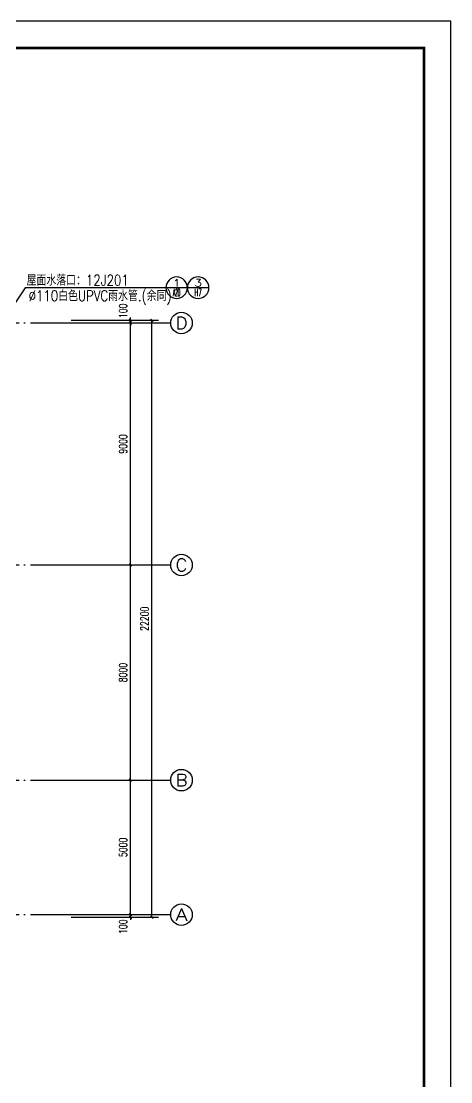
# Model space of a CAD drawing. Extents: x 4924227 to 5052693, y -485691 to -238224.
# Drawn here: x 5025566 to 5041551, y -402772 to -363337 of the extents above; entities that cross this region are included whole.
import ezdxf
from ezdxf.enums import TextEntityAlignment as Align

# ---------------------------------------------------------------- set-up
doc = ezdxf.new("R2010")
doc.units = 0
doc.header["$LTSCALE"] = 1000
doc.header["$MEASUREMENT"] = 0
doc.linetypes.add('DOTE', pattern=[2.42, 2, -0.2, 0.02, -0.2])
doc.layers.get('0').update_dxf_attribs({"linetype": 'CONTINUOUS'})
doc.layers.get('Defpoints').update_dxf_attribs({"linetype": 'CONTINUOUS'})
for name, color, linetype in [('AXIS', 3, 'CONTINUOUS'), ('AXIS_TEXT', 7, 'CONTINUOUS'), ('DOTE', 252, 'CONTINUOUS'), ('PUB_DIM', 3, 'CONTINUOUS'), ('PUB_TITLE', 4, 'CONTINUOUS')]:
    doc.layers.add(name, color=color, linetype=linetype)
doc.styles.add('_HZTXT', font='txt.shx', dxfattribs={"width": 0.8, "bigfont": 'HZTXT.shx'})
doc.styles.add('_TCH_AXIS', font='COMPLEX', dxfattribs={"bigfont": 'GBCBIG'})
doc.styles.add('_TCH_DIM_T3', font='SIMPLEX', dxfattribs={"width": 0.705882, "bigfont": 'GBCBIG'})
doc.styles.add('COMP', font='COMPLEX', dxfattribs={"bigfont": 'hztxt'})
doc.styles.add('COMPLEX', font='COMPLEX')
doc.dimstyles.new('_TCH_ARCH&&100', dxfattribs={"dimtxt": 297.5, "dimasz": 100, "dimexe": 250, "dimexo": 300, "dimgap": 126.25, "dimtad": 1, "dimdec": 0, "dimzin": 0, "dimdsep": 46, "dimtxsty": '_TCH_DIM_T3', "dimblk": 'ARCHTICK', "dimcen": 0.09, "dimclrt": 7, "dimazin": 2, "dimtfac": 1, "dimtdec": 0, "dimtix": 1, "dimtmove": 2, "dimatfit": 3, "dimfxl": 0, "dimtolj": 1, "dimtzin": 0, "dimarcsym": 0})

# ---------------------------------------------------------------- blocks, each defined once
blk = doc.blocks.new('_ArchTick')
at = {"color": 0, "linetype": 'ByBlock', "const_width": 0.4}
blk.add_lwpolyline([(-0.5, -0.5), (0.5, 0.5)], dxfattribs=at)
blk = doc.blocks.new('*D230')
at = {"layer": 'AXIS', "color": 0, "lineweight": -2}
for p, q in [((5027430, -396556), (5029880, -396556)), ((5027430, -396656), (5029880, -396656)), ((5029630, -396556), (5029630, -396456)), ((5029630, -396656), (5029630, -396556)), ((5029630, -396656), (5029630, -396756))]:
    blk.add_line(p, q, dxfattribs=at)
at = {"layer": 'Defpoints', "color": 0}
for p in [(5027130, -396556), (5027130, -396656), (5029630, -396556)]:
    blk.add_point(p, dxfattribs=at)
at = {"layer": 'AXIS', "color": 0, "lineweight": -2, "xscale": 100, "yscale": 100, "zscale": 100}
for p, rotation in [((5029630, -396556), 270), ((5029630, -396656), 90)]:
    blk.add_blockref('_ArchTick', p, dxfattribs=dict(at, rotation=rotation))
at = {"layer": 'AXIS', "color": 7, "insert": (5029355, -397006), "char_height": 297.5, "attachment_point": 5, "rotation": 90, "style": '_TCH_DIM_T3'}
blk.add_mtext('\\A1;100', dxfattribs=at)
blk = doc.blocks.new('*D231')
at = {"layer": 'AXIS', "color": 0, "lineweight": -2}
for p, q in [((5027430, -391556), (5029880, -391556)), ((5029630, -396556), (5029630, -391556)), ((5027430, -396556), (5029880, -396556))]:
    blk.add_line(p, q, dxfattribs=at)
at = {"layer": 'Defpoints', "color": 0}
for p in [(5027130, -391556), (5029630, -391556), (5027130, -396556)]:
    blk.add_point(p, dxfattribs=at)
at = {"layer": 'AXIS', "color": 0, "lineweight": -2, "xscale": 100, "yscale": 100, "zscale": 100}
for p, rotation in [((5029630, -391556), 90), ((5029630, -396556), 270)]:
    blk.add_blockref('_ArchTick', p, dxfattribs=dict(at, rotation=rotation))
at = {"layer": 'AXIS', "color": 7, "insert": (5029355, -394056), "char_height": 297.5, "attachment_point": 5, "rotation": 90, "style": '_TCH_DIM_T3'}
blk.add_mtext('\\A1;5000', dxfattribs=at)
blk = doc.blocks.new('*D232')
at = {"layer": 'AXIS', "color": 0, "lineweight": -2}
for p, q in [((5027430, -383556), (5029880, -383556)), ((5029630, -391556), (5029630, -383556)), ((5027430, -391556), (5029880, -391556))]:
    blk.add_line(p, q, dxfattribs=at)
at = {"layer": 'Defpoints', "color": 0}
for p in [(5027130, -383556), (5029630, -383556), (5027130, -391556)]:
    blk.add_point(p, dxfattribs=at)
at = {"layer": 'AXIS', "color": 0, "lineweight": -2, "xscale": 100, "yscale": 100, "zscale": 100}
for p, rotation in [((5029630, -383556), 90), ((5029630, -391556), 270)]:
    blk.add_blockref('_ArchTick', p, dxfattribs=dict(at, rotation=rotation))
at = {"layer": 'AXIS', "color": 7, "insert": (5029355, -387556), "char_height": 297.5, "attachment_point": 5, "rotation": 90, "style": '_TCH_DIM_T3'}
blk.add_mtext('\\A1;8000', dxfattribs=at)
blk = doc.blocks.new('*D233')
at = {"layer": 'AXIS', "color": 0, "lineweight": -2}
for p, q in [((5027430, -374556), (5029880, -374556)), ((5029630, -383556), (5029630, -374556)), ((5027430, -383556), (5029880, -383556))]:
    blk.add_line(p, q, dxfattribs=at)
at = {"layer": 'Defpoints', "color": 0}
for p in [(5027130, -374556), (5029630, -374556), (5027130, -383556)]:
    blk.add_point(p, dxfattribs=at)
at = {"layer": 'AXIS', "color": 0, "lineweight": -2, "xscale": 100, "yscale": 100, "zscale": 100}
for p, rotation in [((5029630, -374556), 90), ((5029630, -383556), 270)]:
    blk.add_blockref('_ArchTick', p, dxfattribs=dict(at, rotation=rotation))
at = {"layer": 'AXIS', "color": 7, "insert": (5029355, -379056), "char_height": 297.5, "attachment_point": 5, "rotation": 90, "style": '_TCH_DIM_T3'}
blk.add_mtext('\\A1;9000', dxfattribs=at)
blk = doc.blocks.new('*D234')
at = {"layer": 'AXIS', "color": 0, "lineweight": -2}
for p, q in [((5027430, -374456), (5029880, -374456)), ((5027430, -374556), (5029880, -374556)), ((5029630, -374456), (5029630, -374356)), ((5029630, -374556), (5029630, -374456)), ((5029630, -374556), (5029630, -374656))]:
    blk.add_line(p, q, dxfattribs=at)
at = {"layer": 'Defpoints', "color": 0}
for p in [(5027130, -374456), (5027130, -374556), (5029630, -374456)]:
    blk.add_point(p, dxfattribs=at)
at = {"layer": 'AXIS', "color": 0, "lineweight": -2, "xscale": 100, "yscale": 100, "zscale": 100}
for p, rotation in [((5029630, -374456), 270), ((5029630, -374556), 90)]:
    blk.add_blockref('_ArchTick', p, dxfattribs=dict(at, rotation=rotation))
at = {"layer": 'AXIS', "color": 7, "insert": (5029355, -374106), "char_height": 297.5, "attachment_point": 5, "rotation": 90, "style": '_TCH_DIM_T3'}
blk.add_mtext('\\A1;100', dxfattribs=at)
blk = doc.blocks.new('*D235')
at = {"layer": 'AXIS', "color": 0, "lineweight": -2}
for p, q in [((5027430, -374456), (5030680, -374456)), ((5030430, -396656), (5030430, -374456)), ((5027430, -396656), (5030680, -396656))]:
    blk.add_line(p, q, dxfattribs=at)
at = {"layer": 'Defpoints', "color": 0}
for p in [(5027130, -374456), (5030430, -374456), (5027130, -396656)]:
    blk.add_point(p, dxfattribs=at)
at = {"layer": 'AXIS', "color": 0, "lineweight": -2, "xscale": 100, "yscale": 100, "zscale": 100}
for p, rotation in [((5030430, -374456), 90), ((5030430, -396656), 270)]:
    blk.add_blockref('_ArchTick', p, dxfattribs=dict(at, rotation=rotation))
at = {"layer": 'AXIS', "color": 7, "insert": (5030155, -385556), "char_height": 297.5, "attachment_point": 5, "rotation": 90, "style": '_TCH_DIM_T3'}
blk.add_mtext('\\A1;22200', dxfattribs=at)
blk = doc.blocks.new('_AXISO')
blk.add_circle((0, 0), 0.5)
at = {"layer": 'AXIS_TEXT', "style": 'COMPLEX', "width": 1.041667}
blk.add_attdef('A', text='', height=0.56, dxfattribs=at).set_placement((-0.25, -0.28), (0.25, -0.28), align=Align.FIT)
blk = doc.blocks.new('_INDEX')
blk.add_line((-0.5, 0), (0.5, 0))
blk.add_circle((0, 0), 0.5)
at = {"style": 'COMP'}
for tag, width, p, p2 in [('1', 2.333333, (-0.17, 0.05), (0.17, 0.05)), ('-', 1.166667, (-0.17, -0.39), (0.17, -0.39))]:
    blk.add_attdef(tag, text='', height=0.34, dxfattribs=dict(at, width=width)).set_placement(p, p2, align=Align.FIT)

msp = doc.modelspace()

# ---------------------------------------------------------------- linework, layer by layer
at = {"layer": 'AXIS', "color": 0}
for p, q in [((5027129.9, -374556.3), (5031129.9, -374556.3)), ((5027129.9, -383556.3), (5031129.9, -383556.3)), ((5027129.9, -391556.3), (5031129.9, -391556.3)), ((5027129.9, -396556.3), (5031129.9, -396556.3))]:
    msp.add_line(p, q, dxfattribs=at)
at = {"layer": 'DOTE', "linetype": 'DOTE'}
for p, q in [((5004129.9, -374556.3), (5027129.9, -374556.3)), ((5004129.9, -383556.3), (5027129.9, -383556.3)), ((5004129.9, -391556.3), (5027129.9, -391556.3)), ((5004129.9, -396556.3), (5027129.9, -396556.3))]:
    msp.add_line(p, q, dxfattribs=at)
at = {"layer": 'PUB_DIM'}
for p, q in [((5025713.5, -373246.5), (5024829.9, -374576.3)), ((5032382.8, -373246.5), (5025713.5, -373246.5))]:
    msp.add_line(p, q, dxfattribs=at)
at = {"layer": 'PUB_TITLE', "color": 4}
msp.add_lwpolyline([(4957451.5, -422737.3), (5041551.5, -422737.3), (5041551.5, -363337.3), (4957451.5, -363337.3)], close=True, dxfattribs=at)
at = {"layer": 'PUB_TITLE', "color": 4, "const_width": 100}
msp.add_lwpolyline([(4959951.5, -421737.3), (5040551.5, -421737.3), (5040551.5, -364337.3), (4959951.5, -364337.3)], close=True, dxfattribs=at)

# ---------------------------------------------------------------- block references
at = {"layer": 'AXIS', "color": 0}
ref = msp.add_blockref('_AXISO', (5031529.9, -374556.3), dxfattribs=dict(at, xscale=800, yscale=800, zscale=800))
ref.add_attrib('A', 'D', dxfattribs={"layer": 'AXIS_TEXT', "color": 0, "height": 452.5, "style": '_TCH_AXIS', "width": 1.235294}).set_placement((5031303.6, -374782.5), (5031756.2, -374782.5), align=Align.FIT)
ref = msp.add_blockref('_AXISO', (5031529.9, -383556.3), dxfattribs=dict(at, xscale=800, yscale=800, zscale=800))
ref.add_attrib('A', 'C', dxfattribs={"layer": 'AXIS_TEXT', "color": 0, "height": 452.5, "style": '_TCH_AXIS', "width": 1.4}).set_placement((5031303.6, -383782.5), (5031756.2, -383782.5), align=Align.FIT)
ref = msp.add_blockref('_AXISO', (5031529.9, -391556.3), dxfattribs=dict(at, xscale=800, yscale=800, zscale=800))
ref.add_attrib('A', 'B', dxfattribs={"layer": 'AXIS_TEXT', "color": 0, "height": 452.5, "style": '_TCH_AXIS', "width": 1.235294}).set_placement((5031303.6, -391782.5), (5031756.2, -391782.5), align=Align.FIT)
ref = msp.add_blockref('_AXISO', (5031529.9, -396556.3), dxfattribs=dict(at, xscale=800, yscale=800, zscale=800))
ref.add_attrib('A', 'A', dxfattribs={"layer": 'AXIS_TEXT', "color": 0, "height": 452.5, "style": '_TCH_AXIS', "width": 1.166667}).set_placement((5031303.6, -396782.5), (5031756.2, -396782.5), align=Align.FIT)
at = {"layer": 'PUB_DIM'}
ref = msp.add_blockref('_INDEX', (5031350.7, -373246.5), dxfattribs=dict(at, xscale=-800, yscale=800, zscale=800))
ref.add_attrib('1', '1', dxfattribs={"layer": '0', "height": 272, "style": 'COMP', "width": 2.333333}).set_placement((5031214.7, -373206.5), (5031486.7, -373206.5), align=Align.FIT)
ref.add_attrib('-', 'A20', dxfattribs={"layer": '0', "height": 272, "style": 'COMP', "width": 0.381818}).set_placement((5031214.7, -373558.5), (5031486.7, -373558.5), align=Align.FIT)
ref = msp.add_blockref('_INDEX', (5032150.7, -373246.5), dxfattribs=dict(at, xscale=-800, yscale=800, zscale=800))
ref.add_attrib('1', '3', dxfattribs={"layer": '0', "height": 272, "style": 'COMP', "width": 1.5}).set_placement((5032014.7, -373206.5), (5032286.7, -373206.5), align=Align.FIT)
ref.add_attrib('-', 'H7', dxfattribs={"layer": '0', "height": 272, "style": 'COMP', "width": 0.552632}).set_placement((5032014.7, -373558.5), (5032286.7, -373558.5), align=Align.FIT)

# ---------------------------------------------------------------- texts
at = {"layer": 'PUB_DIM', "style": '_HZTXT', "width": 0.8}
for s, p in [('屋面水落口：12J201', (5025765.9, -373167.6)), ('%%C110白色UPVC雨水管.(余同)', (5025844.4, -373745.6))]:
    msp.add_text(s, height=400, dxfattribs=at).set_placement(p)

# ---------------------------------------------------------------- dimensions: what is measured, and where the dimension line sits
at = {"layer": 'AXIS', "color": 0}
for base, p1, p2, picture, middle in [((5029629.9, -374456.3), (5027129.9, -374556.3), (5027129.9, -374456.3), '*D234', (5029354.9, -374106.3)), ((5029629.9, -396556.3), (5027129.9, -396656.3), (5027129.9, -396556.3), '*D230', (5029354.9, -397006.3))]:
    dim = msp.add_linear_dim(base=base, p1=p1, p2=p2, angle=90, dimstyle='_TCH_ARCH&&100', dxfattribs=at)
    dim.commit()
    dim.dimension.update_dxf_attribs({"geometry": picture, "text_midpoint": middle, "dimtype": 129})
for p1, p2, distance, picture, middle in [((5027129.9, -396656.3), (5027129.9, -374456.3), -3300, '*D235', (5030154.9, -385556.3)), ((5027129.9, -383556.3), (5027129.9, -374556.3), -2500, '*D233', (5029354.9, -379056.3)), ((5027129.9, -391556.3), (5027129.9, -383556.3), -2500, '*D232', (5029354.9, -387556.3)), ((5027129.9, -396556.3), (5027129.9, -391556.3), -2500, '*D231', (5029354.9, -394056.3))]:
    dim = msp.add_aligned_dim(p1=p1, p2=p2, distance=distance, dimstyle='_TCH_ARCH&&100', dxfattribs=at)
    dim.commit()
    dim.dimension.update_dxf_attribs({"geometry": picture, "text_midpoint": middle})

doc.saveas('drawing.dxf')
